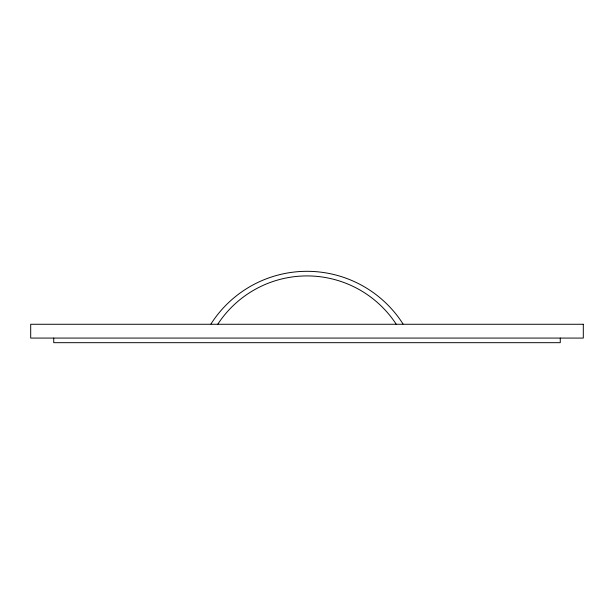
<?xml version="1.0" encoding="UTF-8"?>
<svg xmlns="http://www.w3.org/2000/svg" width="614" height="614" viewBox="0 0 614 614"><rect width="100%" height="100%" fill="white"/><g stroke="black" fill="none" stroke-linecap="round" stroke-linejoin="round"><path stroke-width="0.92" d="M560.267 338.076L560.267 342.681L53.733 342.681L53.733 338.076M217.832 324.146A106.544 106.544 0 0 1 396.168 324.146M210.955 323.985A113.905 113.905 0 0 1 403.045 323.985M583.3 324.269L30.7 324.269L30.7 338.076L583.3 338.076L583.3 324.269"/></g></svg>
